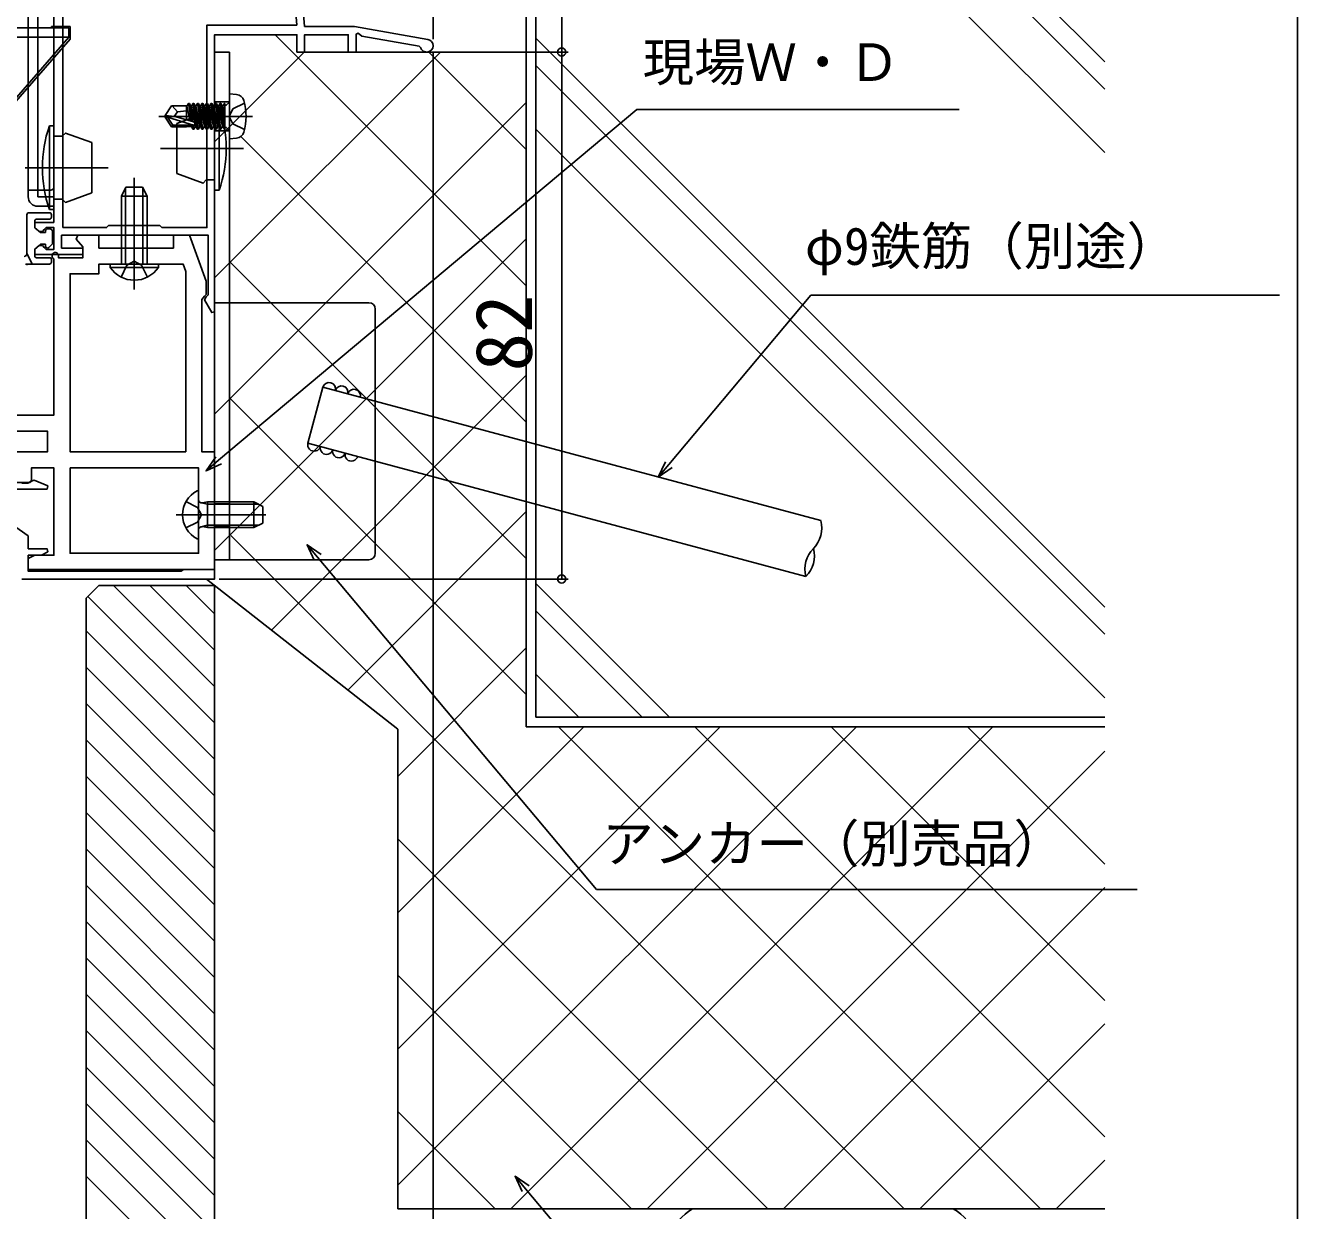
# Model space of a CAD drawing. Units: millimetres, scale not verified. Extents: x -525 to 525, y -783 to 779.
# Drawn here: x 327.1 to 525, y -633.2 to -448.8 of the extents above; entities that cross this region are included whole.
import ezdxf
from ezdxf.enums import TextEntityAlignment as Align

# ---------------------------------------------------------------- set-up
doc = ezdxf.new("R2010")
doc.units = ezdxf.units.MM
doc.header["$LTSCALE"] = 4
for name, color, linetype in [('0-2_YKK_11', 7, 'Continuous'), ('0-4_YKK_12', 2, 'Continuous'), ('0-5_YKK_13', 4, 'Continuous'), ('0-7_YKK_D', 6, 'Continuous'), ('0-8_YKK_ZWAK', 7, 'Continuous'), ('0-9_YSS_K', 3, 'Continuous'), ('0-A_YSS_KE', 3, 'Continuous')]:
    doc.layers.add(name, color=color, linetype=linetype)
doc.styles.add('ＭＳ ゴシック', font='')
doc.styles.get('ＭＳ ゴシック').set_extended_font_data('MS Gothic')

msp = doc.modelspace()

# ---------------------------------------------------------------- linework, layer by layer
at = {"layer": '0-2_YKK_11'}
for points in [[(331.5, -479.4), (331.5, -422.9), (360.4, -422.9), (360.4, -421.992), (360.15, -421.696), (359.932, -421.266), (360.938, -419.253), (361.4, -419.363), (361.4, -422.9), (364.897, -422.9), (364.097, -411.1), (365.6, -411.1), (366.224, -420.302), (366.849, -421.233), (366.62, -421.699), (366.34, -422.019), (366.4, -422.9), (368.4, -422.9), (370.5, -448.9), (378.245, -448.9), (389.674, -450.915)], [(388.546, -452.2), (388.312, -451.995), (379.391, -450.422), (378.847, -449.965), (378.5, -450.127), (378.5, -452.9), (377.3, -452.9), (377.3, -450.2), (370.5, -450.2), (370.5, -452.9), (369.3, -452.9), (369.3, -450.2), (356.5, -450.2), (356.5, -493.332), (356.051, -493.449), (354.938, -491.446), (355.2, -491), (355.5, -490.7), (355.5, -481.4), (332.7, -481.4), (332.7, -483.4), (336, -483.4), (336, -484.4), (328.5, -484.4), (328.5, -483.587), (329.2, -483), (329.7, -483), (330, -483.3), (330.3, -483.6), (331.5, -483.6), (331.5, -480.2), (330.3, -480.2), (330, -480.5), (329.7, -480.8), (329.2, -480.8), (328.5, -480.213), (328.5, -479.4), (331.5, -479.4)], [(332.2, -484.6), (332.2, -484.9), (336, -484.9), (336, -483.2), (334.943, -482.029), (335.222, -481.4), (338.5, -481.4), (338.5, -483.4), (350.1, -483.4), (350.1, -481.4), (352.6, -481.4), (355.2, -488.529), (355.2, -490.606), (354.938, -490.904), (354.5, -491.4), (354.5, -515.1), (356.5, -515.1), (356.5, -533.4)], [(318, -509.4), (331.5, -509.4), (331.5, -485.058)], [(356.5, -533.4), (327.5, -533.4), (327.5, -531.7), (328.5, -531.2), (331.5, -531.2), (331.5, -517.6), (328, -517.6), (328, -519.5), (327.5, -520), (326.5, -520)], [(318.5, -520.9), (330.44, -520.9), (330.537, -520.416), (328.417, -519.524), (328.017, -519.7), (327.734, -519.9), (314.7, -519.9)], [(326.5, -534.9), (356.5, -534.9), (356.5, -533.4), (351.7, -533.4), (351.506, -533.55), (351.313, -533.7), (327.5, -533.7), (327.5, -531.2), (329.588, -531.2), (330.54, -530.65), (330.42, -530.2), (327.5, -530.2), (327.5, -528.2), (318.5, -521.9)]]:
    msp.add_lwpolyline(points, dxfattribs=at)
for points in [[(332.9, -480.2), (332.9, -424.1), (367.293, -424.1), (369.28, -448.7), (355.3, -448.7), (355.3, -480.2), (348.3, -480.2), (348, -479.9), (340, -479.9), (339.7, -480.2)], [(352, -515.1), (352, -487.051), (351.58, -485.9), (338.5, -485.9), (338.5, -487.4), (334, -487.4), (334, -515.1)], [(322, -511.9), (330.5, -511.9), (330.5, -515.1), (322, -515.1)], [(334, -517.6), (354, -517.6), (354, -530.9), (334, -530.9)]]:
    msp.add_lwpolyline(points, close=True, dxfattribs=at)
for centre, radius, start, end in [((389.5, -451.9), 1, 197.48645, 80.00001), ((331.7, -484.6), 0.5, 0.00003, 246.42184)]:
    msp.add_arc(centre, radius, start, end, dxfattribs=at)
at = {"layer": '0-4_YKK_12'}
for p, q in [((361.868, -462.9), (353.484, -462.9)), ((350.5, -524.9), (364.488, -524.9)), ((353.484, -524.9), (361.868, -524.9))]:
    msp.add_line(p, q, dxfattribs=at)
at = {"layer": '0-5_YKK_13'}
for p, q in [((327.5, -435.257), (327.5, -475.4)), ((331.5, -436.9), (331.5, -473.9)), ((322.5, -449.1), (333.8, -449.1)), ((334, -448.9), (331.1, -448.9)), ((331.1, -449.1), (331.1, -448.9)), ((332.35, -449.1), (332.35, -448.9)), ((333.8, -450.6), (333.8, -449.1)), ((334, -448.9), (334, -450.9)), ((322.5, -450.6), (333.8, -450.6)), ((333.8, -450.6), (323.994, -461.88)), ((334, -450.9), (324.493, -461.836)), ((334, -450.6), (333.8, -450.6)), ((356.5, -531.9), (356.5, -452.9)), ((356.5, -452.9), (358.8, -452.9)), ((358.8, -531.9), (358.8, -452.9)), ((352.899, -463.668), (352.413, -460.921)), ((353.083, -463.723), (352.587, -460.921)), ((353.987, -464.879), (353.287, -460.921)), ((354.687, -464.879), (353.987, -460.921)), ((355.387, -464.879), (354.687, -460.921)), ((358.8, -460.65), (356.5, -460.65)), ((356.787, -460.921), (356.613, -460.921)), ((358.1, -461.415), (358.013, -460.921)), ((358.1, -464.879), (358.1, -460.921)), ((359.92, -459.498), (358.8, -459.4)), ((362.4, -462.9), (347.8, -462.9)), ((349.812, -461.25), (348.8, -462.75)), ((349.162, -463.05), (348.8, -463.05)), ((349.888, -461.25), (350.7, -462.2)), ((352.699, -463.609), (352.194, -461.3)), ((357.214, -461.4), (356.5, -461.4)), ((356.5, -474.4), (356.5, -461.4)), ((357.214, -461.4), (357.214, -474.4)), ((357.706, -461.3), (357.794, -461.3)), ((331.5, -464.4), (330.786, -464.4)), ((330.786, -477.4), (330.786, -464.4)), ((331.5, -464.4), (331.5, -466)), ((331.5, -464.4), (331.5, -477.4)), ((350.005, -464.25), (349.812, -464.55)), ((350.6, -463.992), (350.6, -471.808)), ((352.1, -464.5), (352.894, -464.5)), ((353.506, -464.5), (353.594, -464.5)), ((354.206, -464.5), (354.294, -464.5)), ((354.906, -464.5), (354.994, -464.5)), ((355.606, -464.5), (355.694, -464.5)), ((356.087, -464.879), (355.913, -464.879)), ((356.306, -464.5), (356.394, -464.5)), ((357.006, -464.5), (357.094, -464.5)), ((357.487, -464.879), (357.313, -464.879)), ((357.706, -464.5), (357.794, -464.5)), ((358.1, -464.879), (358.013, -464.879)), ((337.4, -474.808), (337.4, -466.992)), ((358.8, -465.15), (356.5, -465.15)), ((360.986, -467.9), (348.054, -467.9)), ((327.014, -470.9), (339.946, -470.9)), ((344, -472.45), (344, -489.85)), ((356.5, -474.4), (356.5, -472.8)), ((331, -474.4), (327.5, -474.4)), ((342, -475.3), (342.7, -473.9)), ((342.654, -473.991), (342.654, -485.9)), ((345.3, -473.9), (342.7, -473.9)), ((346, -475.3), (345.3, -473.9)), ((345.346, -473.991), (345.346, -485.9)), ((356.5, -474.4), (357.214, -474.4)), ((329, -476.9), (331.5, -476.9)), ((342, -475.3), (342, -485.9)), ((342, -475.3), (346, -475.3)), ((327.3, -484.2), (327.3, -478.2)), ((327.6, -477.9), (330.8, -477.9)), ((330.8, -478.9), (328.8, -478.9)), ((330.786, -477.4), (331.5, -477.4)), ((331.1, -478.2), (331.1, -478.6)), ((328.5, -479.2), (328.5, -480.25)), ((328.5, -480.25), (329.4, -481)), ((330.2, -480.7), (330.2, -481)), ((330.5, -480.4), (330.8, -480.4)), ((331.3, -480.9), (331.3, -482.6)), ((328.5, -483.55), (329.4, -482.8)), ((329.4, -481), (330.2, -481)), ((329.4, -482.8), (330.2, -482.8)), ((330.2, -482.8), (330.2, -483.1)), ((330.712, -483.312), (331.212, -482.812)), ((327.3, -484.2), (328.1, -485.9)), ((328.5, -483.55), (328.5, -484.6)), ((328.8, -484.9), (330.8, -484.9)), ((330.8, -485.9), (327.209, -485.9)), ((331.1, -485.2), (331.1, -485.6)), ((340.25, -485.9), (340.25, -486.409)), ((340.25, -486.409), (346, -486.409)), ((347.75, -485.9), (342, -485.9)), ((347.75, -486.409), (342, -486.409)), ((347.75, -485.9), (347.75, -486.409)), ((358.8, -491.9), (356.5, -491.9)), ((358.8, -491.9), (380.5, -491.9)), ((381.5, -492.9), (381.5, -530.9)), ((354, -528.496), (354, -521.304)), ((352.034, -522.85), (353.85, -523.755)), ((354.458, -524.9), (353.85, -523.755)), ((355.4, -523.279), (354.385, -523.039)), ((355.4, -522.9), (354.588, -523.045)), ((355.4, -522.9), (355.4, -526.9)), ((355.4, -522.9), (362.6, -522.9)), ((355.4, -523.279), (363.358, -523.279)), ((358.8, -522.9), (356.5, -522.9)), ((358.8, -523.2), (356.5, -523.2)), ((362.6, -522.9), (362.6, -526.9)), ((362.6, -522.9), (364, -523.6)), ((364, -523.6), (364, -526.2)), ((352.034, -526.95), (353.85, -526.045)), ((354.458, -524.9), (353.85, -526.045)), ((364, -526.2), (362.6, -526.9)), ((355.4, -526.521), (354.385, -526.761)), ((355.4, -526.9), (354.588, -526.755)), ((355.4, -526.521), (363.358, -526.521)), ((355.4, -526.9), (362.6, -526.9)), ((358.8, -526.6), (356.5, -526.6)), ((358.8, -526.9), (356.5, -526.9)), ((356.5, -531.9), (380.5, -531.9))]:
    msp.add_line(p, q, dxfattribs=at)
for points in [[(331.5, -422.4), (329, -435.4), (329, -475.4)], [(352.106, -461.3), (352.194, -461.3), (352.413, -460.921), (352.587, -460.921), (352.806, -461.3), (352.894, -461.3), (353.113, -460.921), (353.287, -460.921), (353.506, -461.3), (353.594, -461.3), (353.813, -460.921), (353.987, -460.921), (354.206, -461.3), (354.294, -461.3), (354.513, -460.921), (354.687, -460.921), (354.906, -461.3), (354.994, -461.3), (355.213, -460.921), (355.387, -460.921), (356.087, -464.879), (356.306, -464.5), (355.606, -461.3)], [(353.113, -460.921), (353.813, -464.879), (353.987, -464.879)], [(353.813, -460.921), (354.513, -464.879), (354.687, -464.879)], [(354.513, -460.921), (355.213, -464.879), (355.387, -464.879)], [(355.213, -460.921), (355.913, -464.879), (355.694, -464.5), (354.994, -461.3)], [(355.387, -460.921), (355.606, -461.3), (355.694, -461.3), (355.913, -460.921), (356.087, -460.921), (356.787, -464.879), (357.006, -464.5), (356.306, -461.3), (356.087, -460.921)], [(355.913, -460.921), (356.613, -464.879), (356.787, -464.879)], [(356.306, -461.3), (356.394, -461.3), (356.613, -460.921), (357.313, -464.879), (357.094, -464.5), (356.394, -461.3)], [(357.006, -461.3), (357.094, -461.3), (357.313, -460.921), (358.013, -464.879), (357.794, -464.5), (357.094, -461.3)], [(358.1, -464.385), (357.487, -460.921), (357.313, -460.921)], [(358.1, -463.101), (357.706, -461.3), (357.487, -460.921)], [(358.1, -460.921), (358.013, -460.921), (357.794, -461.3), (358.1, -462.699)], [(358.1, -461.17), (358.3, -461.17), (358.8, -460.67)], [(361.164, -460.85), (359.348, -461.755), (358.74, -462.9), (359.348, -464.045), (361.164, -464.95)], [(358.8, -459.4), (358.8, -466.4), (359.92, -466.302)], [(352.1, -464.25), (352.1, -464.55), (349.812, -464.55), (348.8, -463.05), (348.8, -462.75), (350.306, -462.9), (353.42, -463.823), (353.365, -464.314), (349.162, -463.05), (350.005, -464.25), (353.152, -464.25)], [(352.1, -463.432), (352.1, -461.25), (349.812, -461.25)], [(352.1, -462.06), (350.7, -462.2), (350.199, -462.9)], [(356.5, -463), (355.2, -463), (354.7, -462.5), (350.6, -463.992)], [(353.287, -464.879), (353.506, -464.5), (352.806, -461.3)], [(353.813, -464.879), (353.594, -464.5), (352.894, -461.3)], [(353.987, -464.879), (354.206, -464.5), (353.506, -461.3)], [(354.513, -464.879), (354.294, -464.5), (353.594, -461.3)], [(354.687, -464.879), (354.906, -464.5), (354.206, -461.3)], [(355.213, -464.879), (354.994, -464.5), (354.294, -461.3)], [(355.387, -464.879), (355.606, -464.5), (354.906, -461.3)], [(356.613, -464.879), (356.394, -464.5), (355.694, -461.3)], [(352.839, -464.25), (352.894, -464.5), (353.113, -464.879), (353.002, -464.25)], [(353.176, -464.249), (353.287, -464.879), (353.113, -464.879)], [(358.1, -464.63), (358.3, -464.63), (358.8, -465.13)], [(331.5, -466), (332.8, -466), (333.3, -465.5), (337.4, -466.992)], [(356.5, -472.8), (355.2, -472.8), (354.7, -473.3), (350.6, -471.808)], [(331.5, -475.8), (332.8, -475.8), (333.3, -476.3), (337.4, -474.808)], [(329, -475.4), (331.5, -475.4), (331.5, -476.9)], [(340.25, -485.9), (346, -485.9), (346, -475.3)], [(341.95, -487.909), (342.855, -486.054), (344, -485.445)], [(346.05, -487.909), (345.145, -486.054), (344, -485.445)]]:
    msp.add_lwpolyline(points, dxfattribs=at)
msp.add_lwpolyline([(357.487, -464.879), (356.787, -460.921), (357.006, -461.3), (357.706, -464.5)], close=True, dxfattribs=at)
for centre, radius, start, end in [((359.806, -460.793), 1.3, 15.88086, 85.00003), ((352.4, -462.9), 9, 344.11918, 15.88086), ((338.3, -467.9), 20, 341.03444, 18.96559), ((349.7, -470.9), 20, 161.03444, 198.96559), ((359.806, -465.007), 1.3, 275.00001, 344.11918), ((331, -473.9), 0.5, 270, 0), ((329, -475.4), 1.5, 180, 270), ((327.6, -478.2), 0.3, 90, 180), ((328.8, -479.2), 0.3, 90, 180), ((330.8, -478.2), 0.3, 0, 90), ((330.8, -478.6), 0.3, 270, 0), ((330.5, -480.7), 0.3, 90, 180), ((330.8, -480.9), 0.5, 0, 90), ((331, -482.6), 0.3, 315, 0), ((326.8, -484.2), 0.5, 279.54093, 0), ((328.8, -484.6), 0.3, 180, 270), ((330.5, -483.1), 0.3, 180, 315), ((330.8, -485.2), 0.3, 0, 90), ((327.209, -486.2), 0.3, 90, 118.75375), ((327.476, -486.2), 0.3, 90, 143.76839), ((330.8, -485.6), 0.3, 270, 0), ((344, -483.873), 4.527, 214.06671, 325.93329), ((380.5, -492.9), 1, 0, 90), ((355.7, -524.9), 4.2, 117.28096, 242.71904), ((353.846, -521.304), 0.154, 0, 117.28096), ((354.5, -522.552), 0.5, 180, 280.09096), ((354.5, -527.248), 0.5, 79.90904, 180), ((353.846, -528.496), 0.154, 242.71904, 0), ((380.5, -530.9), 1, 270, 0)]:
    msp.add_arc(centre, radius, start, end, dxfattribs=at)
at = {"layer": '0-7_YKK_D'}
for p, q in [((390.5, -450.9), (390.5, -359.9)), ((410.5, -380.9), (410.5, -452.9)), ((390.5, -452.9), (390.5, -723.9)), ((393.5, -452.9), (411.5, -452.9)), ((393.5, -452.9), (411.5, -452.9)), ((410.5, -452.9), (410.5, -534.9)), ((357.2, -534.9), (411.5, -534.9))]:
    msp.add_line(p, q, dxfattribs=at)
for points in [[(355.166, -518.068), (357.12, -516.429), (422.215, -461.808), (472.33, -461.808)], [(425.535, -519.04), (427.174, -517.087), (449.276, -490.747), (522.184, -490.747)], [(356.681, -515.906), (355.166, -518.068), (357.559, -516.953)], [(426.651, -516.648), (425.535, -519.04), (427.698, -517.526)], [(373.053, -531.075), (370.89, -529.561), (372.006, -531.953)], [(370.89, -529.561), (372.529, -531.514), (415.929, -583.235), (500.052, -583.235)], [(405.419, -629.356), (403.257, -627.842), (404.372, -630.234)], [(403.257, -627.842), (404.896, -629.795), (449.456, -682.9), (519.761, -682.9)]]:
    msp.add_lwpolyline(points, dxfattribs=at)
for centre in [(410.5, -452.9), (410.5, -452.9), (410.5, -534.9)]:
    msp.add_circle(centre, 0.637, dxfattribs=at)
at = {"layer": '0-8_YKK_ZWAK'}
msp.add_lwpolyline([(-525, -782.9), (525, -782.9), (525, 747.1)], dxfattribs=at)
at = {"layer": '0-9_YSS_K'}
for p, q in [((406.5, -556.4), (406.5, -409.4)), ((435.85, -409.4), (495, -468.549)), ((445.75, -409.4), (495, -458.65)), ((449.993, -409.4), (495, -454.407)), ((365.94, -450.2), (405, -489.26)), ((406.477, -450.738), (495, -539.26)), ((356.5, -488.055), (391.655, -452.9)), ((356.5, -466.841), (370.442, -452.9)), ((389.853, -452.9), (405, -468.047)), ((406.475, -454.978), (495, -543.503)), ((356.5, -509.268), (405, -460.768)), ((406.47, -464.872), (495, -553.402)), ((360.579, -466.052), (405, -510.474)), ((356.5, -530.481), (405, -481.981)), ((358.8, -485.487), (405, -531.687)), ((365.349, -542.846), (405, -503.194)), ((358.8, -506.7), (405, -552.9)), ((373.358, -505.059), (371.028, -513.753)), ((373.358, -505.059), (450.825, -525.817)), ((371.028, -513.753), (448.496, -534.51)), ((377.233, -552.175), (405, -524.408)), ((359, -528.113), (463.787, -632.9)), ((340.75, -535.9), (356.5, -551.65)), ((346.407, -535.9), (356.5, -545.993)), ((352.064, -535.9), (356.5, -540.337)), ((406.477, -535.59), (427.287, -556.4)), ((336.797, -537.604), (356.5, -557.307)), ((406.475, -539.831), (423.044, -556.4)), ((336.5, -542.964), (356.5, -562.964)), ((385, -565.621), (405, -545.621)), ((336.5, -548.621), (356.5, -568.621)), ((406.47, -549.725), (413.145, -556.4)), ((336.5, -554.278), (356.5, -574.278)), ((456.36, -557.9), (385, -629.26)), ((435.147, -557.9), (385, -608.047)), ((385, -586.834), (413.934, -557.9)), ((477.574, -557.9), (402.574, -632.9)), ((406.5, -556.4), (495, -556.4)), ((410, -557.9), (485, -632.9)), ((495, -621.687), (431.213, -557.9)), ((495, -600.474), (452.426, -557.9)), ((495, -579.26), (473.64, -557.9)), ((336.5, -559.934), (356.5, -579.934)), ((495, -561.687), (423.787, -632.9)), ((336.5, -565.591), (356.5, -585.591)), ((336.5, -571.248), (356.5, -591.248)), ((385, -575.326), (442.574, -632.9)), ((336.5, -576.905), (356.5, -596.905)), ((336.5, -582.562), (356.5, -602.562)), ((445, -632.9), (495, -582.9)), ((336.5, -588.219), (356.5, -608.219)), ((336.5, -593.876), (356.5, -613.876)), ((385, -596.54), (421.36, -632.9)), ((336.5, -599.532), (356.5, -619.532)), ((336.5, -605.189), (356.5, -625.189)), ((495, -604.113), (466.213, -632.9)), ((336.5, -610.846), (356.5, -630.846)), ((336.5, -616.503), (356.5, -636.503)), ((385, -617.753), (400.147, -632.9)), ((336.5, -622.16), (356.5, -642.16)), ((495, -625.326), (487.426, -632.9)), ((336.5, -627.817), (356.5, -647.817))]:
    msp.add_line(p, q, dxfattribs=at)
for centre, radius, start, end in [((374.324, -505.318), 1, 345, 165), ((376.255, -505.836), 1, 345, 165), ((378.187, -506.354), 1, 345, 165), ((371.994, -514.012), 1, 165, 345), ((373.926, -514.529), 1, 165, 345), ((375.858, -515.047), 1, 165, 345), ((377.79, -515.565), 1, 165, 345), ((446.478, -526.981), 4.5, 315, 15), ((452.842, -533.345), 4.5, 135, 195), ((445.314, -531.328), 4.5, 315, 15)]:
    msp.add_arc(centre, radius, start, end, dxfattribs=at)
at = {"layer": '0-A_YSS_KE'}
for p, q in [((405, -407.9), (405, -557.9)), ((370.2, -452.9), (405.9, -452.9)), ((355.226, -534.9), (385, -558.271)), ((405, -557.9), (495, -557.9)), ((495, -557.9), (405, -557.9)), ((385, -558.271), (385, -632.9)), ((405, -632.9), (385, -632.9)), ((405, -632.9), (495, -632.9))]:
    msp.add_line(p, q, dxfattribs=at)
for points in [[(336.5, -680.9), (336.5, -537.9), (338.5, -535.9), (356.5, -535.9)], [(356.5, -535.9), (356.5, -682.9), (338.5, -682.9)]]:
    msp.add_lwpolyline(points, dxfattribs=at)
for centre, start, end in [((436.146, -641.4), 121.78833, 251.80513), ((466.146, -641.4), 288.19487, 58.21167)]:
    msp.add_arc(centre, 10, start, end, dxfattribs=at)

# ---------------------------------------------------------------- texts
at = {"layer": '0-7_YKK_D', "style": 'ＭＳ ゴシック'}
for s, p in [('現場Ｗ・Ｄ', (423.104, -459.16)), ('φ9鉄筋（別途）', (448.347, -487.782)), ('アンカー（別売品）', (416.818, -580.77))]:
    msp.add_text(s, height=5.865, dxfattribs=at).set_placement(p, align=Align.BOTTOM_LEFT)
msp.add_text('82', height=8.798, rotation=90, dxfattribs=at).set_placement((408.5, -502.593), align=Align.BOTTOM_LEFT)

doc.saveas('drawing.dxf')
